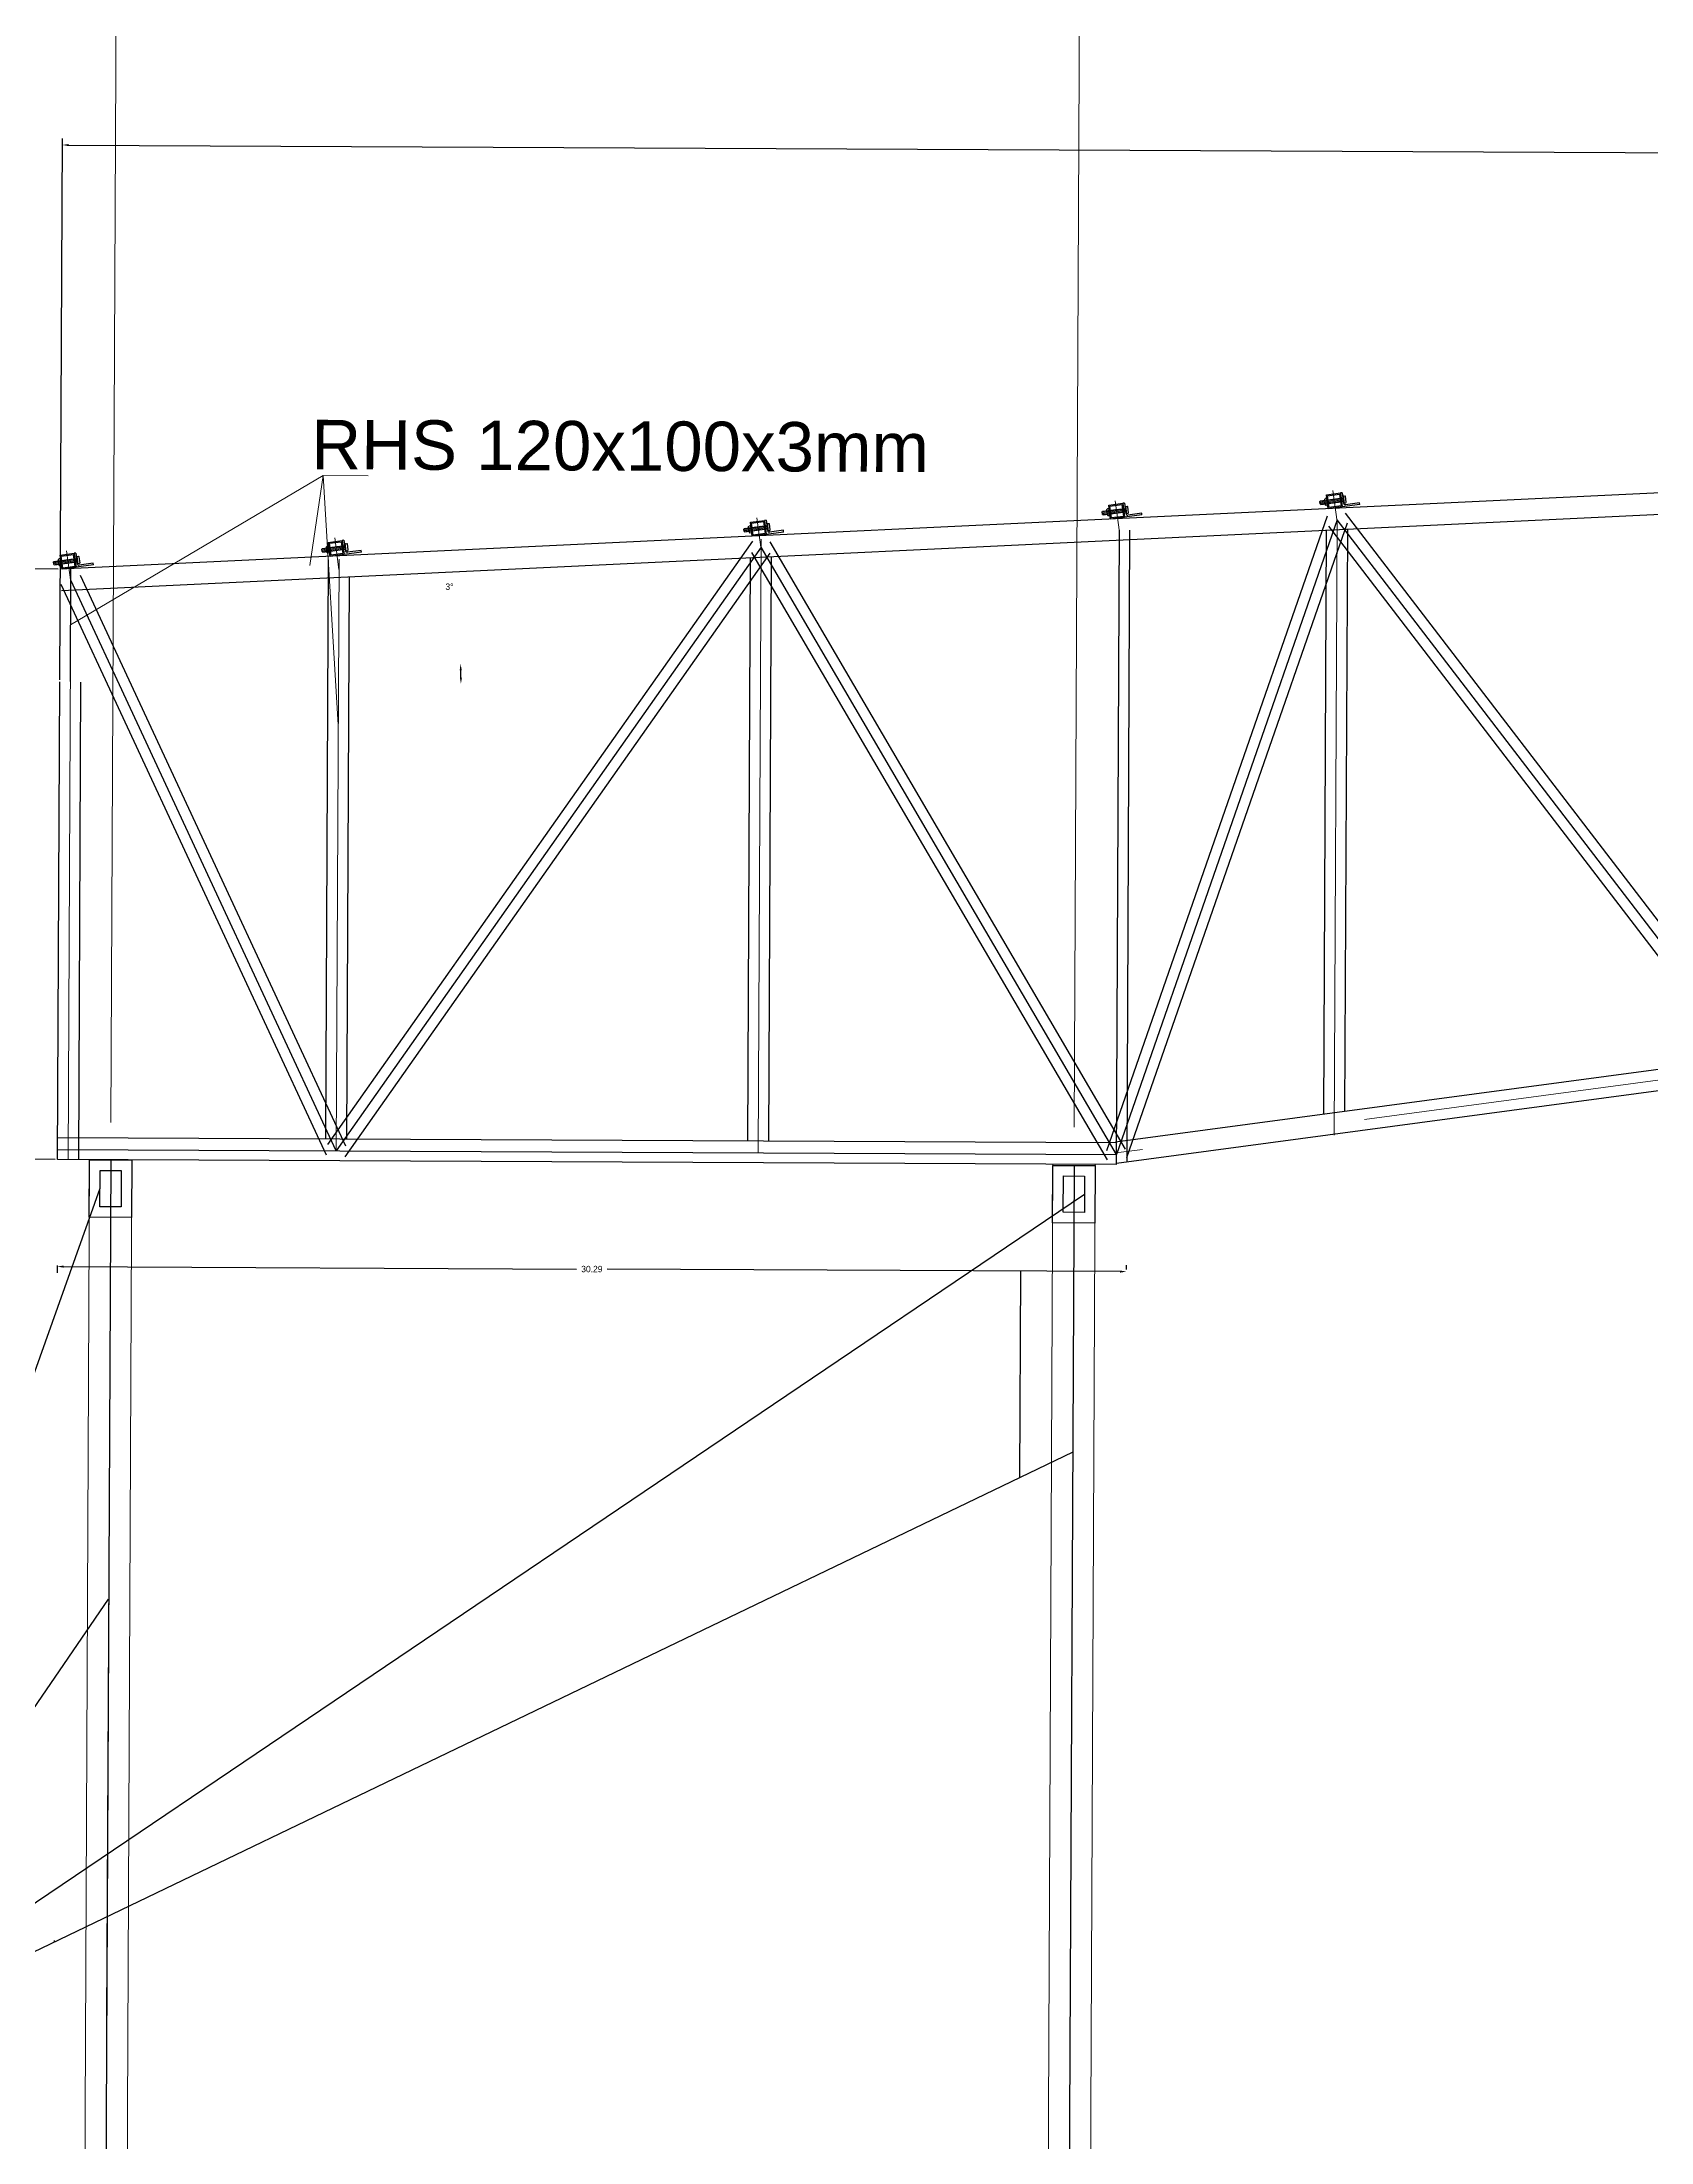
# Model space of a CAD drawing. Extents: x 60675 to 406257, y -6788 to 756297.
# Drawn here: x 393869.4 to 393915, y 755245.4 to 755304.9 of the extents above; entities that cross this region are included whole.
import ezdxf

# ---------------------------------------------------------------- set-up
doc = ezdxf.new("R2010")
doc.units = 0
doc.linetypes.add('CENTER', pattern=[50.8, 31.75, -6.35, 6.35, -6.35])
doc.linetypes.add('CENTERX2', pattern=[101.6, 63.5, -12.7, 12.7, -12.7])
doc.layers.get('0').update_dxf_attribs({"linetype": 'CONTINUOUS'})
doc.layers.get('Defpoints').update_dxf_attribs({"linetype": 'CONTINUOUS'})
for name, color, linetype, lineweight in [('Axis', 144, 'CENTERX2', 9), ('Center', 9, 'CENTER', 5), ('HATCH', 8, 'CONTINUOUS', 5), ('steel', 40, 'CONTINUOUS', 25), ('TEXT', 7, 'CONTINUOUS', 25)]:
    doc.layers.add(name, color=color, linetype=linetype, lineweight=lineweight)
doc.layers.add('RHS', color=7, linetype='CONTINUOUS', lineweight=25, true_color=0x3dad99)
doc.styles.add('ST-T-50', font='arial.ttf', dxfattribs={"height": 130})
doc.dimstyles.get("Standard").update_dxf_attribs({"dimtxt": 0.18, "dimasz": 0.18, "dimexe": 0.18, "dimexo": 0.0625, "dimgap": 0.09, "dimtad": 0, "dimtih": 1, "dimtoh": 1, "dimdec": 4, "dimzin": 0, "dimdsep": 46, "dimtxsty": 'Standard', "dimcen": 0.09, "dimadec": 0, "dimazin": 0, "dimtfac": 1, "dimtdec": 4, "dimtofl": 0, "dimtmove": 0, "dimatfit": 3, "dimfxl": 1, "dimtolj": 1, "dimtzin": 0, "dimarcsym": 0})

# ---------------------------------------------------------------- blocks, each defined once
blk = doc.blocks.new('*D104')
at = {"color": 0, "lineweight": -2}
blk.add_arc((393869.93, 755286.739), 11.365, 0.63097, 1.67746, dxfattribs=at)
at = {"color": 0, "lineweight": 25}
for points in [[(393881.261, 755287.071), (393881.32, 755287.073), (393881.284, 755287.252)], [(393881.325, 755286.864), (393881.265, 755286.864), (393881.295, 755286.684)]]:
    blk.add_solid(points, dxfattribs=at)
at = {"layer": 'Defpoints', "color": 0, "lineweight": 25}
for p in [(394030.271, 755293.978), (393881.295, 755286.874), (393869.93, 755286.739), (393869.93, 755286.739), (394030.234, 755285.966)]:
    blk.add_point(p, dxfattribs=at)
at = {"color": 0, "insert": (393880.971, 755289.437), "char_height": 0.18, "attachment_point": 5}
blk.add_mtext('\\A1;3°', dxfattribs=at)
blk = doc.blocks.new('*D105')
at = {"color": 0, "lineweight": -2}
for p, q in [((393869.931, 755286.802), (393870.003, 755302.128)), ((393870.182, 755301.947), (393954.158, 755301.553)), ((394039.123, 755301.153), (393955.148, 755301.548)), ((394039.271, 755294.376), (394039.304, 755301.332))]:
    blk.add_line(p, q, dxfattribs=at)
at = {"color": 0, "lineweight": 25}
for points in [[(393870.182, 755301.977), (393870.182, 755301.917), (393870.002, 755301.948)], [(394039.123, 755301.183), (394039.123, 755301.123), (394039.303, 755301.152)]]:
    blk.add_solid(points, dxfattribs=at)
at = {"layer": 'Defpoints', "color": 0, "lineweight": 25}
for p in [(394039.303, 755301.152), (394039.271, 755294.314), (393869.93, 755286.739)]:
    blk.add_point(p, dxfattribs=at)
at = {"color": 0, "insert": (393954.653, 755301.55), "char_height": 0.18, "attachment_point": 5}
blk.add_mtext('\\A1;169.30', dxfattribs=at)
blk = doc.blocks.new('*D107')
at = {"color": 0, "lineweight": -2}
for p, q in [((393869.883, 755289.939), (393865.01, 755289.962)), ((393865.189, 755289.782), (393865.152, 755281.778)), ((393865.113, 755273.414), (393865.15, 755281.418)), ((393869.804, 755273.212), (393864.932, 755273.234))]:
    blk.add_line(p, q, dxfattribs=at)
at = {"color": 0, "lineweight": 25}
for points in [[(393865.159, 755289.782), (393865.219, 755289.781), (393865.19, 755289.962)], [(393865.083, 755273.414), (393865.143, 755273.413), (393865.112, 755273.234)]]:
    blk.add_solid(points, dxfattribs=at)
at = {"layer": 'Defpoints', "color": 0, "lineweight": 25}
for p in [(393869.945, 755289.939), (393865.112, 755273.234), (393869.867, 755273.211)]:
    blk.add_point(p, dxfattribs=at)
at = {"color": 0, "insert": (393865.151, 755281.598), "char_height": 0.18, "attachment_point": 5}
blk.add_mtext('\\A1;16.73', dxfattribs=at)
blk = doc.blocks.new('purln')
at = {"layer": 'HATCH'}
h = blk.add_hatch(dxfattribs=at)
h.set_pattern_fill('ANSI31', color=256, scale=2, angle=110.41017, style=0)
h.set_pattern_definition([(135.05223, (61128.00902, -7180.81985), (-0.176615475, -0.17693777), [])])
h.paths.add_polyline_path([(60688.25, -6648.01), (60688.14, -6648.5), (60687.36, -6648.33), (60687.46, -6647.84)])
h.paths.add_polyline_path([(60688.35, -6647.53), (60688.25, -6648.01), (60687.46, -6647.84), (60687.57, -6647.35)])
h.paths.add_polyline_path([(60687.57, -6647.35), (60687.46, -6647.84), (60687.4, -6647.83), (60687.51, -6647.34)])
h.paths.add_polyline_path([(60687.4, -6647.83), (60687.46, -6647.84), (60687.36, -6648.33), (60687.29, -6648.32)])
h.paths.add_polyline_path([(60687.4, -6647.83), (60687.29, -6648.32), (60686.74, -6648.19), (60686.85, -6647.71)])
h.paths.add_polyline_path([(60687.51, -6647.34), (60687.4, -6647.83), (60686.85, -6647.71), (60686.96, -6647.22)])
h.paths.add_polyline_path([(60686.96, -6647.22), (60686.85, -6647.71), (60686.77, -6647.69), (60686.87, -6647.2)])
h.paths.add_polyline_path([(60686.77, -6647.69), (60686.85, -6647.71), (60686.74, -6648.19), (60686.66, -6648.18)])
h.paths.add_polyline_path([(60686.87, -6647.2), (60686.66, -6648.18), (60686.02, -6648.04), (60686.24, -6647.06)])
h.paths.add_polyline_path([(60686.24, -6647.06), (60686.02, -6648.04), (60681.86, -6647.12), (60681.75, -6646.94), (60681.9, -6646.26), (60682.08, -6646.14)])
blk.add_line((60686.45, -6644.55), (60684.5, -6653.34), dxfattribs=at)
at = {"layer": 'steel'}
for p, q in [((60681.75, -6646.94), (60681.9, -6646.26)), ((60681.75, -6646.94), (60681.86, -6647.12)), ((60681.86, -6647.12), (60688.14, -6648.5)), ((60681.9, -6646.26), (60682.08, -6646.14)), ((60682.08, -6646.14), (60688.35, -6647.53)), ((60683.03, -6647.74), (60683.39, -6646.08)), ((60683.03, -6647.74), (60683.14, -6647.91)), ((60683.63, -6648.02), (60683.14, -6647.91)), ((60683.39, -6646.08), (60683.57, -6645.96)), ((60684.07, -6646.07), (60683.57, -6645.96)), ((60683.64, -6648.02), (60684.07, -6646.07)), ((60688.15, -6649.16), (60688.02, -6649.13)), ((60688.68, -6646.06), (60688.03, -6648.99)), ((60688.64, -6646.94), (60688.15, -6649.16)), ((60688.18, -6649.02), (60688.67, -6649.13)), ((60688.68, -6646.06), (60688.19, -6645.95)), ((60692.29, -6650.44), (60688.41, -6649.59)), ((60688.64, -6646.94), (60688.49, -6646.9)), ((60688.61, -6647.07), (60689.1, -6647.18)), ((60688.67, -6649.13), (60688.85, -6649.02)), ((60688.85, -6649.02), (60689.22, -6647.36)), ((60689.1, -6647.18), (60689.22, -6647.36)), ((60692.18, -6650.93), (60687.33, -6649.86)), ((60692.18, -6650.93), (60692.29, -6650.44))]:
    blk.add_line(p, q, dxfattribs=at)
for points in [[(60687.33, -6649.86), (60683.42, -6649), (60684.28, -6645.09), (60688.19, -6645.95)], [(60687.1, -6649.5), (60683.78, -6648.77), (60684.51, -6645.45), (60687.83, -6646.18)]]:
    blk.add_lwpolyline(points, close=True, dxfattribs=at)
blk.add_arc((60688.52, -6649.1), 0.5, 167.58185, 257.58185, dxfattribs=at)
blk = doc.blocks.new('*D108')
at = {"color": 0, "lineweight": -2}
for p, q in [((393869.858, 755270.216), (393869.857, 755270.002)), ((393870.038, 755270.181), (393884.57, 755270.113)), ((393900.153, 755270.102), (393900.153, 755270.22)), ((393899.972, 755270.04), (393885.44, 755270.109))]:
    blk.add_line(p, q, dxfattribs=at)
at = {"color": 0, "lineweight": 25}
for points in [[(393870.038, 755270.211), (393870.038, 755270.151), (393869.858, 755270.182)], [(393899.972, 755270.07), (393899.972, 755270.01), (393900.152, 755270.04)]]:
    blk.add_solid(points, dxfattribs=at)
at = {"layer": 'Defpoints', "color": 0, "lineweight": 25}
for p in [(393869.858, 755270.279), (393900.152, 755270.04), (393900.152, 755270.04)]:
    blk.add_point(p, dxfattribs=at)
at = {"color": 0, "insert": (393885.005, 755270.111), "char_height": 0.18, "attachment_point": 5}
blk.add_mtext('\\A1;30.29', dxfattribs=at)

msp = doc.modelspace()

# ---------------------------------------------------------------- linework, layer by layer
for p, q in [((393899.86654, 755273.07031), (393899.95098, 755291.04223)), ((393906.12001, 755291.33647), (393899.86789, 755273.35972)), ((393906.12001, 755291.33647), (393899.86789, 755273.35972)), ((393918.00319, 755275.83801), (393906.12001, 755291.33647)), ((393889.79885, 755290.558), (393877.76253, 755273.46359)), ((393870.2305, 755286.75349), (393870.24554, 755289.95345)), ((393877.76253, 755273.46359), (393870.24399, 755289.62528)), ((393869.86823, 755273.50068), (393899.86789, 755273.35972)), ((393871.37221, 755273.20419), (393871.23125, 755243.20453)), ((393898.66641, 755273.04658), (393898.52559, 755243.07628)), ((393871.06839, 755272.39173), (393862.14417, 755247.37892)), ((393862.14417, 755247.37892), (393898.96258, 755272.23129)), ((393897.15233, 755270.05366), (393897.12483, 755264.19986)), ((393898.62824, 755264.9228), (393862.14417, 755247.37892)), ((393862.14417, 755247.37892), (393871.31374, 755260.76085)), ((393869.76829, 755251.09177), (393869.76807, 755251.04498))]:
    msp.add_line(p, q)
for points in [[(393870.77221, 755273.20701), (393871.9722, 755273.20138), (393871.96455, 755271.57363), (393870.76456, 755271.57927)], [(393871.0708, 755272.90561), (393871.67079, 755272.90279), (393871.66596, 755271.87504), (393871.06597, 755271.87785)], [(393898.06642, 755273.0494), (393899.2664, 755273.04376), (393899.25876, 755271.41601), (393898.05877, 755271.42165)], [(393898.365, 755272.74799), (393898.965, 755272.74517), (393898.96017, 755271.71742), (393898.36018, 755271.72024)]]:
    msp.add_lwpolyline(points, close=True)
at = {"layer": 'Axis'}
for p, q in [((393872.1529, 755439.35774), (393871.08071, 755211.16549)), ((393899.44725, 755439.22949), (393898.37505, 755211.03724)), ((393870.77221, 755273.20701), (393870.61246, 755239.20739)), ((393871.9722, 755273.20138), (393871.81245, 755239.20175)), ((393898.06655, 755273.07877), (393897.9256, 755243.0791)), ((393899.26654, 755273.07313), (393899.12558, 755243.07346))]:
    msp.add_line(p, q, dxfattribs=at)
at = {"layer": 'Center'}
for p, q in [((394039.06058, 755292.09058), (393899.85233, 755273.40117)), ((393906.0381, 755273.90298), (393906.12001, 755291.33647)), ((393889.71826, 755273.40797), (393889.79992, 755290.78712)), ((393877.76254, 755273.46414), (393877.84125, 755290.21673)), ((393870.16686, 755273.20986), (393870.24399, 755289.62528)), ((393899.86789, 755273.35972), (393869.86823, 755273.50068))]:
    msp.add_line(p, q, dxfattribs=at)
at = {"layer": 'HATCH'}
for p, q in [((393877.39427, 755292.58424, -99.4), (393870.23802, 755288.35347)), ((393877.39427, 755292.58424, -99.4), (393877.01368, 755290.04028)), ((393878.66531, 755292.57826, -99.4), (393877.39427, 755292.58424, -99.4)), ((393877.39427, 755292.58424, -99.4), (393877.81922, 755285.52841))]:
    msp.add_line(p, q, dxfattribs=at)
at = {"layer": 'RHS'}
for p, q in [((394039.08828, 755297.98528), (393869.94546, 755289.93918)), ((394039.08548, 755297.38883), (393869.97487, 755289.3227)), ((394039.062, 755292.39346), (393899.83799, 755273.70193)), ((394039.05916, 755291.7877), (393899.86668, 755273.1004)), ((393905.83666, 755291.43502), (393899.58454, 755273.45827)), ((393906.40337, 755291.23793), (393900.15125, 755273.26118)), ((393900.16687, 755273.14071), (393900.25098, 755291.04082)), ((393905.74088, 755274.49443), (393905.81858, 755291.03235)), ((393917.76511, 755275.65547), (393905.88194, 755291.15393)), ((393906.34126, 755274.57503), (393906.41872, 755291.06098)), ((393918.24126, 755276.02055), (393906.35809, 755291.51901)), ((393889.55355, 755290.73071), (393877.51724, 755273.6363)), ((393890.04414, 755290.38528), (393878.00783, 755273.29087)), ((393899.609, 755273.20815), (393889.53995, 755290.40642)), ((393899.86789, 755273.35972), (393889.79885, 755290.558)), ((393900.12679, 755273.5113), (393890.05774, 755290.70957)), ((393877.46407, 755273.79101), (393877.54118, 755290.20241)), ((393889.41979, 755273.73331), (393889.49741, 755290.25387)), ((393890.01978, 755273.73042), (393890.09756, 755290.2825)), ((393877.49053, 755273.33705), (393869.97199, 755289.49874)), ((393877.76253, 755273.46359), (393870.24399, 755289.62528)), ((393878.03454, 755273.59013), (393870.516, 755289.75182)), ((393878.06406, 755273.78811), (393878.13888, 755289.7121)), ((393869.86687, 755273.21127), (393869.93043, 755286.73922)), ((393870.46686, 755273.20845), (393870.53042, 755286.73632)), ((393899.86941, 755273.68288), (393869.86976, 755273.82766)), ((393899.86654, 755273.07031), (393869.86687, 755273.21127))]:
    msp.add_line(p, q, dxfattribs=at)

# ---------------------------------------------------------------- block references
at = {"layer": 'Center', "xscale": 0.09999999974959993, "yscale": 0.09999999965270945, "zscale": 0.1, "rotation": 20.07745414133635}
for p in [(387978.05043, 753832.936), (387961.72926, 753832.15752), (387971.8814, 753832.64175), (387949.77059, 753831.58712), (387942.17441, 753831.2248)]:
    msp.add_blockref('purln', p, dxfattribs=at)

# ---------------------------------------------------------------- texts
at = {"layer": 'TEXT', "insert": (393877.06026, 755294.16624, -99.4), "char_height": 1.4, "width": 26.853851, "attachment_point": 1, "rotation": 359.730789, "style": 'ST-T-50'}
msp.add_mtext('RHS 120x100x3mm ', dxfattribs=at)

# ---------------------------------------------------------------- dimensions: what is measured, and where the dimension line sits
for base, p1, p2, angle, picture, middle in [((394039.30316, 755301.15247), (393869.93043, 755286.73922), (394039.27103, 755294.31386), 359.730789, '*D105', (393954.65253, 755301.55022)), ((393865.11167, 755273.23361), (393869.94546, 755289.93918), (393869.86687, 755273.21127), 89.730789, '*D107', (393865.15097, 755281.59757)), ((393900.1523, 755270.03956), (393869.85844, 755270.27852), (393900.1523, 755270.03956), 359.730789, '*D108', (393885.00514, 755270.11073))]:
    dim = msp.add_linear_dim(base=base, p1=p1, p2=p2, angle=angle, dimstyle='Standard', override={"dimdec": 2})
    dim.commit()
    dim.dimension.update_dxf_attribs({"geometry": picture, "text_midpoint": middle})
dim = msp.add_angular_dim_2l(base=(393881.29456, 755286.87356), line1=((394030.27148, 755293.978), (393869.93043, 755286.73922)), line2=((394030.23383, 755285.96561), (393869.93043, 755286.73922)), dimstyle='Standard', override={"dimdec": 2})
dim.commit()
dim.dimension.update_dxf_attribs({"geometry": '*D104', "text_midpoint": (393880.97055, 755289.43685), "dimtype": 162})

doc.saveas('drawing.dxf')
